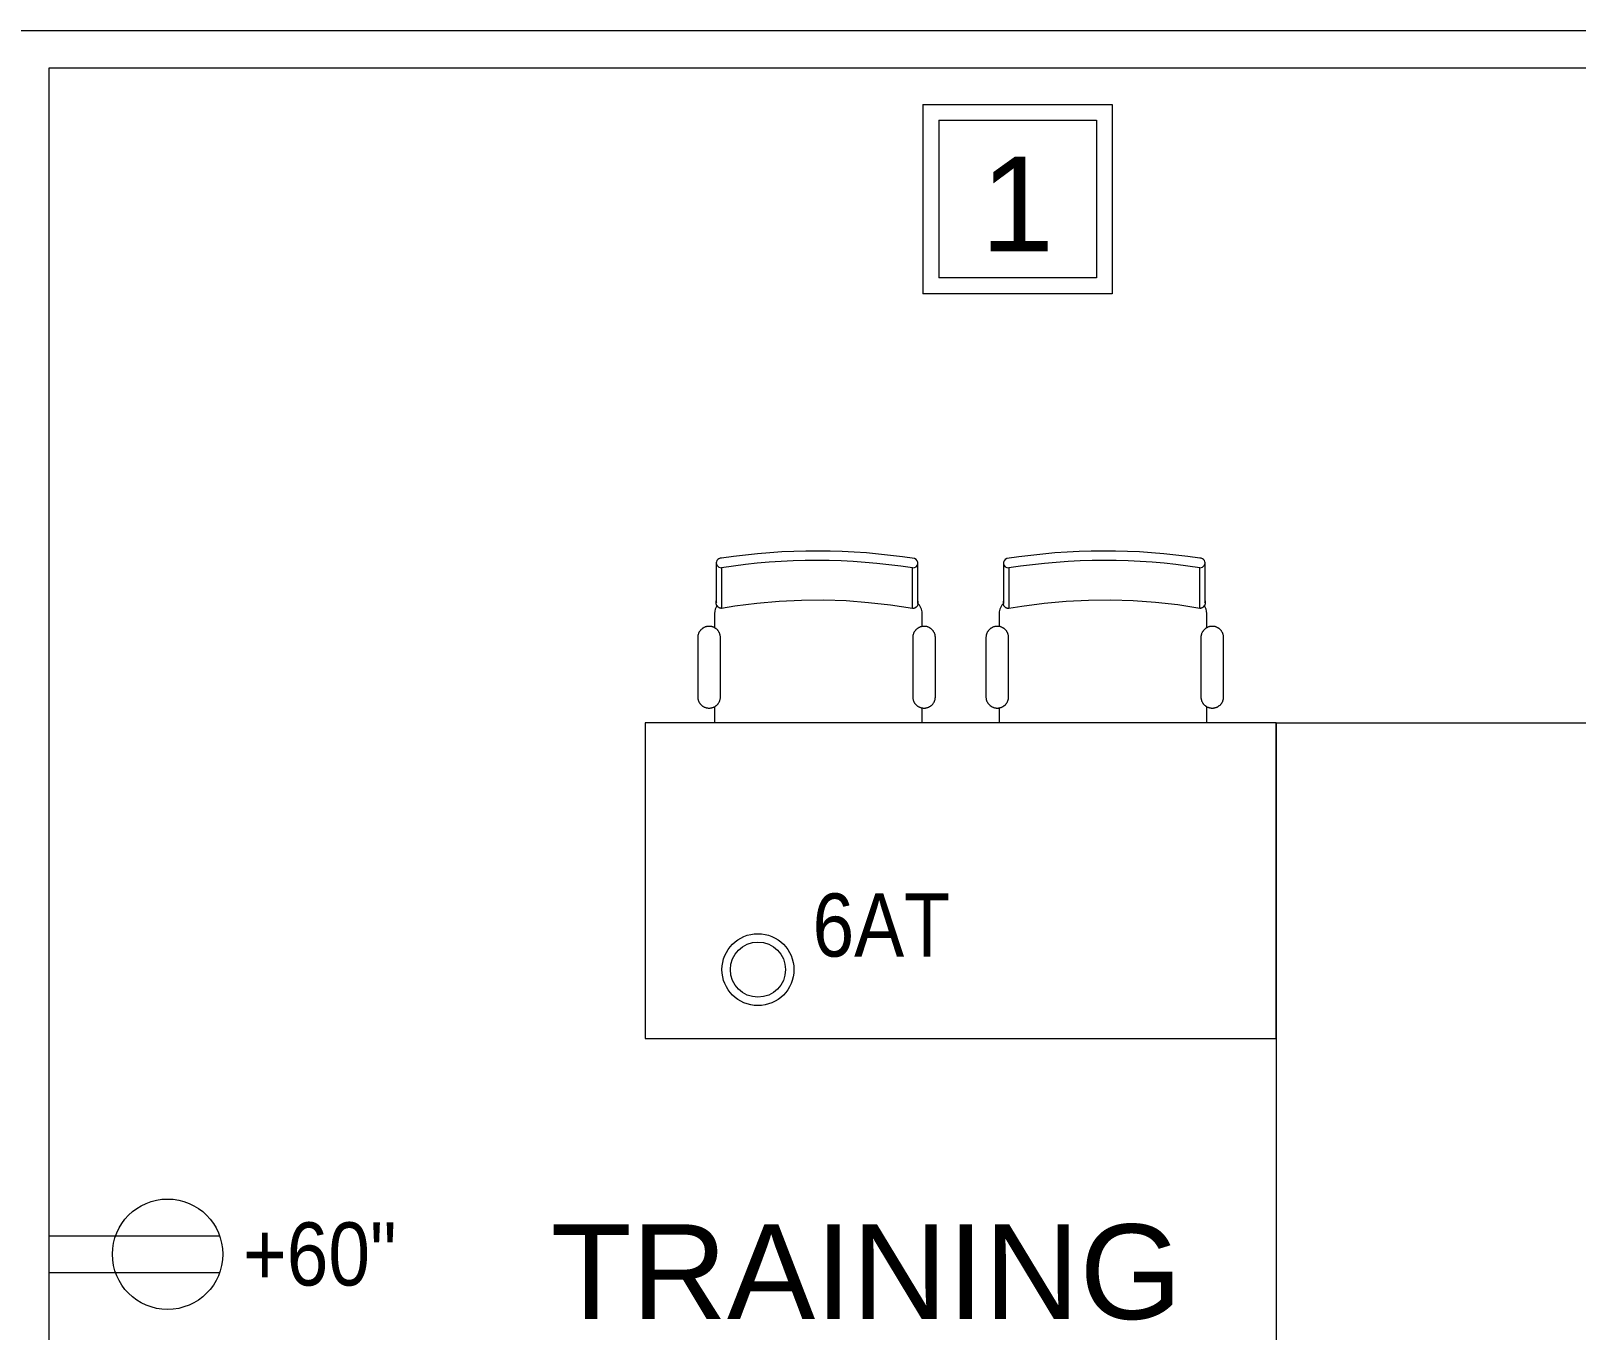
# Model space of a CAD drawing. Header units: inches. Extents: x 1 to 4637, y -664 to 702.
# Drawn here: x 1381.2 to 1528.1, y 342.5 to 466 of the extents above; entities that cross this region are included whole.
import ezdxf

# ---------------------------------------------------------------- set-up
doc = ezdxf.new("R2010")
doc.units = ezdxf.units.IN
doc.header["$MEASUREMENT"] = 0
for name, color, linetype, lineweight in [('A-ANNO-NOTE', 131, 'Continuous', 20), ('A-AREA-IDEN', 2, 'Continuous', 20), ('E-ELEC-FIXT-IDEN', 2, 'Continuous', 9), ('I-FURN', 30, 'Continuous', 9), ('I-WALL', 2, 'Continuous', 9)]:
    doc.layers.add(name, color=color, linetype=linetype, lineweight=lineweight)
doc.styles.add('Arial', font='arial.ttf', dxfattribs={"height": 9})
doc.styles.add('Arial_2', font='arial.ttf', dxfattribs={"width": 0.85, "height": 6})

# ---------------------------------------------------------------- blocks, each defined once
blk = doc.blocks.new('Combo - Training Table Chairs - 60x30 - Combo - Training Table Chairs - 60x30-2409153-New Construction - Tel_Data_Elec Plan')
at = {"layer": 'I-FURN'}
for p, q in [((-22.74, 29.75), (-22.74, 25.89)), ((-4.57, 25.87), (-4.57, 29.74)), ((4.57, 29.74), (4.57, 25.87)), ((22.74, 25.89), (22.74, 29.75)), ((-23.41, 25.41), (-23.41, 24.04)), ((-3.67, 24.16), (-3.67, 25.41)), ((3.67, 25.41), (3.67, 24.16)), ((23.41, 24.04), (23.41, 25.41)), ((-25.01, 23.1), (-25.01, 17.49)), ((-22.84, 17.49), (-22.84, 23.1)), ((-4.56, 23.1), (-4.56, 17.49)), ((-2.4, 17.49), (-2.4, 23.1)), ((2.4, 23.1), (2.4, 17.49)), ((4.56, 17.49), (4.56, 23.1)), ((22.84, 23.1), (22.84, 17.49)), ((25.01, 17.49), (25.01, 23.1)), ((-23.41, 16.54), (-23.41, 15)), ((-3.67, 15), (-3.67, 16.43)), ((3.67, 16.43), (3.67, 15)), ((23.41, 15), (23.41, 16.54)), ((30, 15), (-30, 15)), ((-30, 15), (-30, -15)), ((30, -15), (30, 15)), ((-30, -15), (30, -15))]:
    blk.add_line(p, q, dxfattribs=at)
at = {"layer": 'I-FURN', "flags": 128}
for points in [[(-23.25, 30.21), (-23.25, 29.57), (-23.25, 28.99), (-23.25, 28.47), (-23.25, 28), (-23.25, 27.6), (-23.25, 27.25), (-23.25, 26.96), (-23.25, 26.73), (-23.25, 26.56), (-23.25, 26.45), (-23.25, 26.4), (-23.25, 26.4)], [(-4.06, 26.38), (-4.06, 26.41), (-4.06, 26.5), (-4.06, 26.65), (-4.06, 26.86), (-4.06, 27.13), (-4.06, 27.47), (-4.06, 27.86), (-4.06, 28.3), (-4.06, 28.81), (-4.06, 29.37), (-4.06, 29.99), (-4.06, 30.19)], [(4.06, 30.19), (4.06, 29.56), (4.06, 28.98), (4.06, 28.45), (4.06, 27.99), (4.06, 27.58), (4.06, 27.23), (4.06, 26.94), (4.06, 26.71), (4.06, 26.54), (4.06, 26.43), (4.06, 26.38), (4.06, 26.38)], [(23.25, 26.4), (23.25, 26.43), (23.25, 26.52), (23.25, 26.67), (23.25, 26.88), (23.25, 27.15), (23.25, 27.48), (23.25, 27.87), (23.25, 28.32), (23.25, 28.83), (23.25, 29.39), (23.25, 30.01), (23.25, 30.21)], [(-23.25, 26.4), (-23.25, 26.43), (-23.25, 26.52), (-23.25, 26.6)], [(-4.57, 25.87), (-6.67, 26.19), (-8.78, 26.43), (-10.9, 26.59), (-13.02, 26.66), (-15.14, 26.64), (-17.26, 26.54), (-19.38, 26.36), (-21.49, 26.09), (-22.74, 25.89)], [(-4.06, 26.58), (-4.06, 26.45), (-4.06, 26.39), (-4.06, 26.38)], [(4.06, 26.38), (4.06, 26.41), (4.06, 26.5), (4.06, 26.58)], [(22.74, 25.89), (20.64, 26.21), (18.53, 26.44), (16.41, 26.59), (14.29, 26.66), (12.17, 26.64), (10.05, 26.54), (7.93, 26.35), (5.82, 26.08), (4.57, 25.87)], [(23.25, 26.6), (23.25, 26.47), (23.25, 26.41), (23.25, 26.4)], [(-22.74, 25.89), (-22.76, 25.89), (-22.78, 25.89), (-22.8, 25.89), (-22.82, 25.9), (-22.84, 25.9), (-22.86, 25.9), (-22.88, 25.91), (-22.9, 25.91), (-22.92, 25.92), (-22.94, 25.93), (-22.96, 25.94), (-22.97, 25.95), (-22.99, 25.96), (-23.01, 25.97), (-23.03, 25.98), (-23.04, 25.99), (-23.06, 26), (-23.07, 26.01), (-23.09, 26.03), (-23.1, 26.04), (-23.12, 26.06), (-23.13, 26.07), (-23.14, 26.09), (-23.16, 26.1), (-23.17, 26.12), (-23.18, 26.14), (-23.19, 26.16), (-23.2, 26.17), (-23.21, 26.19), (-23.21, 26.21), (-23.22, 26.23), (-23.23, 26.25), (-23.23, 26.27), (-23.24, 26.29), (-23.24, 26.31), (-23.24, 26.33), (-23.25, 26.35), (-23.25, 26.37), (-23.25, 26.39), (-23.25, 26.4)], [(-4.06, 26.38), (-4.06, 26.36), (-4.06, 26.34), (-4.07, 26.32), (-4.07, 26.3), (-4.07, 26.28), (-4.08, 26.26), (-4.08, 26.24), (-4.09, 26.22), (-4.1, 26.2), (-4.1, 26.18), (-4.11, 26.16), (-4.12, 26.14), (-4.13, 26.13), (-4.14, 26.11), (-4.15, 26.09), (-4.16, 26.08), (-4.18, 26.06), (-4.19, 26.04), (-4.2, 26.03), (-4.22, 26.01), (-4.23, 26), (-4.25, 25.99), (-4.26, 25.98), (-4.28, 25.96), (-4.3, 25.95), (-4.31, 25.94), (-4.33, 25.93), (-4.35, 25.92), (-4.37, 25.91), (-4.39, 25.91), (-4.41, 25.9), (-4.42, 25.89), (-4.44, 25.89), (-4.46, 25.88), (-4.48, 25.88), (-4.5, 25.88), (-4.52, 25.87), (-4.54, 25.87), (-4.56, 25.87), (-4.57, 25.87)], [(4.57, 25.87), (4.55, 25.87), (4.53, 25.87), (4.51, 25.88), (4.49, 25.88), (4.47, 25.88), (4.45, 25.89), (4.43, 25.89), (4.41, 25.9), (4.39, 25.9), (4.37, 25.91), (4.35, 25.92), (4.34, 25.93), (4.32, 25.94), (4.3, 25.95), (4.28, 25.96), (4.27, 25.97), (4.25, 25.98), (4.24, 26), (4.22, 26.01), (4.21, 26.03), (4.19, 26.04), (4.18, 26.06), (4.17, 26.07), (4.15, 26.09), (4.14, 26.1), (4.13, 26.12), (4.12, 26.14), (4.11, 26.16), (4.1, 26.18), (4.1, 26.19), (4.09, 26.21), (4.08, 26.23), (4.08, 26.25), (4.07, 26.27), (4.07, 26.29), (4.07, 26.31), (4.06, 26.33), (4.06, 26.35), (4.06, 26.37), (4.06, 26.38)], [(23.25, 26.4), (23.25, 26.38), (23.25, 26.36), (23.24, 26.34), (23.24, 26.32), (23.24, 26.3), (23.23, 26.28), (23.23, 26.26), (23.22, 26.24), (23.22, 26.22), (23.21, 26.2), (23.2, 26.18), (23.19, 26.16), (23.18, 26.14), (23.17, 26.13), (23.16, 26.11), (23.15, 26.09), (23.13, 26.08), (23.12, 26.06), (23.11, 26.05), (23.09, 26.03), (23.08, 26.02), (23.06, 26), (23.05, 25.99), (23.03, 25.98), (23.01, 25.97), (23, 25.96), (22.98, 25.95), (22.96, 25.94), (22.94, 25.93), (22.92, 25.92), (22.91, 25.92), (22.89, 25.91), (22.87, 25.9), (22.85, 25.9), (22.83, 25.9), (22.81, 25.89), (22.79, 25.89), (22.77, 25.89), (22.75, 25.89), (22.74, 25.89)], [(-22.84, 23.1), (-22.84, 23.14), (-22.85, 23.19), (-22.85, 23.23), (-22.86, 23.27), (-22.87, 23.31), (-22.87, 23.36), (-22.89, 23.4), (-22.9, 23.44), (-22.91, 23.48), (-22.93, 23.52), (-22.95, 23.56), (-22.97, 23.6), (-22.99, 23.64), (-23.01, 23.67), (-23.03, 23.71), (-23.06, 23.75), (-23.08, 23.78), (-23.11, 23.81), (-23.14, 23.85), (-23.17, 23.88), (-23.2, 23.91), (-23.24, 23.93), (-23.27, 23.96), (-23.31, 23.99), (-23.34, 24.01), (-23.38, 24.03), (-23.42, 24.05), (-23.46, 24.07), (-23.49, 24.09), (-23.53, 24.11), (-23.58, 24.12), (-23.62, 24.14), (-23.66, 24.15), (-23.7, 24.16), (-23.74, 24.17), (-23.79, 24.17), (-23.83, 24.18), (-23.87, 24.18), (-23.92, 24.18), (-23.96, 24.18), (-24, 24.18), (-24.05, 24.18), (-24.09, 24.17), (-24.13, 24.16), (-24.17, 24.15), (-24.22, 24.14), (-24.26, 24.13), (-24.3, 24.12), (-24.34, 24.1), (-24.38, 24.08), (-24.42, 24.07), (-24.46, 24.04), (-24.49, 24.02), (-24.53, 24), (-24.57, 23.97), (-24.6, 23.95), (-24.63, 23.92), (-24.67, 23.89), (-24.7, 23.86), (-24.73, 23.83), (-24.76, 23.8), (-24.78, 23.76), (-24.81, 23.73), (-24.83, 23.69), (-24.86, 23.66), (-24.88, 23.62), (-24.9, 23.58), (-24.92, 23.54), (-24.93, 23.5), (-24.95, 23.46), (-24.96, 23.42), (-24.97, 23.38), (-24.99, 23.34), (-24.99, 23.29), (-25, 23.25), (-25.01, 23.21), (-25.01, 23.17), (-25.01, 23.12), (-25.01, 23.1)], [(-2.4, 23.1), (-2.4, 23.14), (-2.4, 23.18), (-2.41, 23.23), (-2.41, 23.27), (-2.42, 23.31), (-2.43, 23.36), (-2.44, 23.4), (-2.45, 23.44), (-2.47, 23.48), (-2.49, 23.52), (-2.5, 23.56), (-2.52, 23.6), (-2.54, 23.64), (-2.57, 23.67), (-2.59, 23.71), (-2.61, 23.74), (-2.64, 23.78), (-2.67, 23.81), (-2.7, 23.84), (-2.73, 23.87), (-2.76, 23.9), (-2.79, 23.93), (-2.83, 23.96), (-2.86, 23.98), (-2.9, 24.01), (-2.93, 24.03), (-2.97, 24.05), (-3.01, 24.07), (-3.05, 24.09), (-3.09, 24.11), (-3.13, 24.12), (-3.17, 24.14), (-3.21, 24.15), (-3.26, 24.16), (-3.3, 24.16), (-3.34, 24.17), (-3.38, 24.18), (-3.43, 24.18), (-3.47, 24.18), (-3.51, 24.18), (-3.56, 24.18), (-3.6, 24.17), (-3.64, 24.17), (-3.69, 24.16), (-3.73, 24.15), (-3.77, 24.14), (-3.81, 24.13), (-3.85, 24.12), (-3.89, 24.1), (-3.93, 24.08), (-3.97, 24.06), (-4.01, 24.04), (-4.05, 24.02), (-4.08, 24), (-4.12, 23.97), (-4.15, 23.95), (-4.19, 23.92), (-4.22, 23.89), (-4.25, 23.86), (-4.28, 23.83), (-4.31, 23.8), (-4.34, 23.76), (-4.36, 23.73), (-4.39, 23.69), (-4.41, 23.66), (-4.43, 23.62), (-4.45, 23.58), (-4.47, 23.54), (-4.49, 23.5), (-4.5, 23.46), (-4.52, 23.42), (-4.53, 23.38), (-4.54, 23.34), (-4.55, 23.29), (-4.55, 23.25), (-4.56, 23.21), (-4.56, 23.16), (-4.56, 23.12), (-4.56, 23.1)], [(4.56, 23.1), (4.56, 23.14), (4.56, 23.18), (4.56, 23.23), (4.55, 23.27), (4.54, 23.31), (4.53, 23.36), (4.52, 23.4), (4.51, 23.44), (4.49, 23.48), (4.48, 23.52), (4.46, 23.56), (4.44, 23.6), (4.42, 23.64), (4.4, 23.67), (4.38, 23.71), (4.35, 23.74), (4.32, 23.78), (4.3, 23.81), (4.27, 23.84), (4.24, 23.87), (4.2, 23.9), (4.17, 23.93), (4.14, 23.96), (4.1, 23.98), (4.07, 24.01), (4.03, 24.03), (3.99, 24.05), (3.95, 24.07), (3.91, 24.09), (3.87, 24.11), (3.83, 24.12), (3.79, 24.14), (3.75, 24.15), (3.71, 24.16), (3.67, 24.16), (3.62, 24.17), (3.58, 24.18), (3.54, 24.18), (3.49, 24.18), (3.45, 24.18), (3.41, 24.18), (3.36, 24.17), (3.32, 24.17), (3.28, 24.16), (3.24, 24.15), (3.19, 24.14), (3.15, 24.13), (3.11, 24.12), (3.07, 24.1), (3.03, 24.08), (2.99, 24.06), (2.95, 24.04), (2.92, 24.02), (2.88, 24), (2.85, 23.97), (2.81, 23.95), (2.78, 23.92), (2.75, 23.89), (2.71, 23.86), (2.68, 23.83), (2.66, 23.8), (2.63, 23.76), (2.6, 23.73), (2.58, 23.69), (2.55, 23.66), (2.53, 23.62), (2.51, 23.58), (2.49, 23.54), (2.48, 23.5), (2.46, 23.46), (2.45, 23.42), (2.44, 23.38), (2.43, 23.34), (2.42, 23.29), (2.41, 23.25), (2.41, 23.21), (2.4, 23.16), (2.4, 23.12), (2.4, 23.1)], [(25.01, 23.1), (25.01, 23.14), (25.01, 23.19), (25, 23.23), (25, 23.27), (24.99, 23.31), (24.98, 23.36), (24.97, 23.4), (24.96, 23.44), (24.94, 23.48), (24.93, 23.52), (24.91, 23.56), (24.89, 23.6), (24.87, 23.64), (24.85, 23.67), (24.82, 23.71), (24.8, 23.75), (24.77, 23.78), (24.74, 23.81), (24.71, 23.85), (24.68, 23.88), (24.65, 23.91), (24.62, 23.93), (24.58, 23.96), (24.55, 23.99), (24.51, 24.01), (24.48, 24.03), (24.44, 24.05), (24.4, 24.07), (24.36, 24.09), (24.32, 24.11), (24.28, 24.12), (24.24, 24.14), (24.2, 24.15), (24.15, 24.16), (24.11, 24.17), (24.07, 24.17), (24.03, 24.18), (23.98, 24.18), (23.94, 24.18), (23.9, 24.18), (23.85, 24.18), (23.81, 24.18), (23.77, 24.17), (23.72, 24.16), (23.68, 24.15), (23.64, 24.14), (23.6, 24.13), (23.56, 24.12), (23.52, 24.1), (23.48, 24.08), (23.44, 24.07), (23.4, 24.04), (23.36, 24.02), (23.33, 24), (23.29, 23.97), (23.26, 23.95), (23.22, 23.92), (23.19, 23.89), (23.16, 23.86), (23.13, 23.83), (23.1, 23.8), (23.07, 23.76), (23.05, 23.73), (23.02, 23.69), (23, 23.66), (22.98, 23.62), (22.96, 23.58), (22.94, 23.54), (22.92, 23.5), (22.91, 23.46), (22.89, 23.42), (22.88, 23.38), (22.87, 23.34), (22.86, 23.29), (22.85, 23.25), (22.85, 23.21), (22.85, 23.17), (22.84, 23.12), (22.84, 23.1)], [(-25.01, 17.49), (-25.01, 17.45), (-25.01, 17.4), (-25, 17.36), (-25, 17.32), (-24.99, 17.27), (-24.98, 17.23), (-24.97, 17.19), (-24.96, 17.15), (-24.94, 17.11), (-24.93, 17.07), (-24.91, 17.03), (-24.89, 16.99), (-24.87, 16.95), (-24.85, 16.91), (-24.82, 16.88), (-24.8, 16.84), (-24.77, 16.81), (-24.74, 16.78), (-24.71, 16.74), (-24.68, 16.71), (-24.65, 16.68), (-24.62, 16.65), (-24.58, 16.63), (-24.55, 16.6), (-24.51, 16.58), (-24.48, 16.56), (-24.44, 16.53), (-24.4, 16.51), (-24.36, 16.5), (-24.32, 16.48), (-24.28, 16.46), (-24.24, 16.45), (-24.2, 16.44), (-24.15, 16.43), (-24.11, 16.42), (-24.07, 16.42), (-24.03, 16.41), (-23.98, 16.41), (-23.94, 16.41), (-23.9, 16.41), (-23.85, 16.41), (-23.81, 16.41), (-23.77, 16.42), (-23.72, 16.43), (-23.68, 16.43), (-23.64, 16.45), (-23.6, 16.46), (-23.56, 16.47), (-23.52, 16.49), (-23.48, 16.5), (-23.44, 16.52), (-23.4, 16.54), (-23.36, 16.57), (-23.33, 16.59), (-23.29, 16.61), (-23.26, 16.64), (-23.22, 16.67), (-23.19, 16.7), (-23.16, 16.73), (-23.13, 16.76), (-23.1, 16.79), (-23.07, 16.82), (-23.05, 16.86), (-23.02, 16.89), (-23, 16.93), (-22.98, 16.97), (-22.96, 17.01), (-22.94, 17.05), (-22.92, 17.09), (-22.91, 17.13), (-22.89, 17.17), (-22.88, 17.21), (-22.87, 17.25), (-22.86, 17.29), (-22.85, 17.34), (-22.85, 17.38), (-22.85, 17.42), (-22.84, 17.47), (-22.84, 17.49)], [(-4.56, 17.49), (-4.56, 17.45), (-4.56, 17.4), (-4.56, 17.36), (-4.55, 17.32), (-4.54, 17.28), (-4.53, 17.23), (-4.52, 17.19), (-4.51, 17.15), (-4.49, 17.11), (-4.48, 17.07), (-4.46, 17.03), (-4.44, 16.99), (-4.42, 16.95), (-4.4, 16.92), (-4.38, 16.88), (-4.35, 16.84), (-4.32, 16.81), (-4.3, 16.78), (-4.27, 16.74), (-4.24, 16.71), (-4.2, 16.68), (-4.17, 16.66), (-4.14, 16.63), (-4.1, 16.6), (-4.07, 16.58), (-4.03, 16.56), (-3.99, 16.54), (-3.95, 16.52), (-3.91, 16.5), (-3.87, 16.48), (-3.83, 16.47), (-3.79, 16.45), (-3.75, 16.44), (-3.71, 16.43), (-3.67, 16.42), (-3.62, 16.42), (-3.58, 16.41), (-3.54, 16.41), (-3.49, 16.41), (-3.45, 16.41), (-3.41, 16.41), (-3.36, 16.41), (-3.32, 16.42), (-3.28, 16.43), (-3.24, 16.44), (-3.19, 16.45), (-3.15, 16.46), (-3.11, 16.47), (-3.07, 16.49), (-3.03, 16.51), (-2.99, 16.52), (-2.95, 16.55), (-2.92, 16.57), (-2.88, 16.59), (-2.85, 16.62), (-2.81, 16.64), (-2.78, 16.67), (-2.75, 16.7), (-2.71, 16.73), (-2.68, 16.76), (-2.66, 16.79), (-2.63, 16.83), (-2.6, 16.86), (-2.58, 16.9), (-2.55, 16.93), (-2.53, 16.97), (-2.51, 17.01), (-2.49, 17.05), (-2.48, 17.09), (-2.46, 17.13), (-2.45, 17.17), (-2.44, 17.21), (-2.43, 17.25), (-2.42, 17.29), (-2.41, 17.34), (-2.41, 17.38), (-2.4, 17.42), (-2.4, 17.47), (-2.4, 17.49)], [(2.4, 17.49), (2.4, 17.45), (2.4, 17.4), (2.41, 17.36), (2.41, 17.32), (2.42, 17.28), (2.43, 17.23), (2.44, 17.19), (2.45, 17.15), (2.47, 17.11), (2.49, 17.07), (2.5, 17.03), (2.52, 16.99), (2.54, 16.95), (2.57, 16.92), (2.59, 16.88), (2.61, 16.84), (2.64, 16.81), (2.67, 16.78), (2.7, 16.74), (2.73, 16.71), (2.76, 16.68), (2.79, 16.66), (2.83, 16.63), (2.86, 16.6), (2.9, 16.58), (2.93, 16.56), (2.97, 16.54), (3.01, 16.52), (3.05, 16.5), (3.09, 16.48), (3.13, 16.47), (3.17, 16.45), (3.21, 16.44), (3.26, 16.43), (3.3, 16.42), (3.34, 16.42), (3.38, 16.41), (3.43, 16.41), (3.47, 16.41), (3.51, 16.41), (3.56, 16.41), (3.6, 16.41), (3.64, 16.42), (3.69, 16.43), (3.73, 16.44), (3.77, 16.45), (3.81, 16.46), (3.85, 16.47), (3.89, 16.49), (3.93, 16.51), (3.97, 16.52), (4.01, 16.55), (4.05, 16.57), (4.08, 16.59), (4.12, 16.62), (4.15, 16.64), (4.19, 16.67), (4.22, 16.7), (4.25, 16.73), (4.28, 16.76), (4.31, 16.79), (4.34, 16.83), (4.36, 16.86), (4.39, 16.9), (4.41, 16.93), (4.43, 16.97), (4.45, 17.01), (4.47, 17.05), (4.49, 17.09), (4.5, 17.13), (4.52, 17.17), (4.53, 17.21), (4.54, 17.25), (4.55, 17.29), (4.55, 17.34), (4.56, 17.38), (4.56, 17.42), (4.56, 17.47), (4.56, 17.49)], [(22.84, 17.49), (22.84, 17.45), (22.85, 17.4), (22.85, 17.36), (22.86, 17.32), (22.87, 17.27), (22.87, 17.23), (22.89, 17.19), (22.9, 17.15), (22.91, 17.11), (22.93, 17.07), (22.95, 17.03), (22.97, 16.99), (22.99, 16.95), (23.01, 16.91), (23.03, 16.88), (23.06, 16.84), (23.08, 16.81), (23.11, 16.78), (23.14, 16.74), (23.17, 16.71), (23.2, 16.68), (23.24, 16.65), (23.27, 16.63), (23.31, 16.6), (23.34, 16.58), (23.38, 16.56), (23.42, 16.53), (23.46, 16.51), (23.49, 16.5), (23.53, 16.48), (23.58, 16.46), (23.62, 16.45), (23.66, 16.44), (23.7, 16.43), (23.74, 16.42), (23.79, 16.42), (23.83, 16.41), (23.87, 16.41), (23.92, 16.41), (23.96, 16.41), (24, 16.41), (24.05, 16.41), (24.09, 16.42), (24.13, 16.43), (24.17, 16.43), (24.22, 16.45), (24.26, 16.46), (24.3, 16.47), (24.34, 16.49), (24.38, 16.5), (24.42, 16.52), (24.46, 16.54), (24.49, 16.57), (24.53, 16.59), (24.57, 16.61), (24.6, 16.64), (24.63, 16.67), (24.67, 16.7), (24.7, 16.73), (24.73, 16.76), (24.76, 16.79), (24.78, 16.82), (24.81, 16.86), (24.83, 16.89), (24.86, 16.93), (24.88, 16.97), (24.9, 17.01), (24.92, 17.05), (24.93, 17.09), (24.95, 17.13), (24.96, 17.17), (24.97, 17.21), (24.99, 17.25), (24.99, 17.29), (25, 17.34), (25.01, 17.38), (25.01, 17.42), (25.01, 17.47), (25.01, 17.49)]]:
    blk.add_lwpolyline(points, dxfattribs=at)
at = {"layer": 'I-FURN'}
for centre, start, end in [((-22.09, 25.41), 144.2773, 180), ((-4.99, 25.41), 0, 47.8127), ((4.99, 25.41), 132.1873, 180), ((22.09, 25.41), 360, 35.7227)]:
    blk.add_arc(centre, 1.32, start, end, dxfattribs=at)
for centre, major_axis, ratio, start_param, end_param in [((-13.7, -17.31), (54.09, 0), 0.899459, 1.397913, 1.738627), ((13.7, -17.31), (54.09, 0), 0.899459, 1.402966, 1.74368), ((-22.74, 30.21), (0.507, 0), 0.899459, 1.570796, 4.712389), ((-13.7, -17.31), (53.09, 0), 0.899459, 1.397883, 1.741819), ((-4.57, 30.19), (0.507, 0), 0.899459, 4.712389, 7.511412), ((4.57, 30.19), (0.507, 0), 0.899459, 1.913366, 4.712389), ((13.7, -17.31), (53.09, 0), 0.899459, 1.399774, 1.74371), ((22.74, 30.21), (-0.507, 0), 0.899459, 1.570796, 4.712389), ((-22.74, 26.6), (0.507, 0), 0.99468, 3.141593, 3.403392), ((-4.57, 26.58), (0.507, 0), 0.99468, 6.239129, 6.428751), ((4.57, 26.58), (0.507, 0), 0.99468, 2.996027, 3.185649), ((22.74, 26.6), (0.507, 0), 0.99468, 6.021386, 6.283185)]:
    blk.add_ellipse(centre, major_axis=major_axis, ratio=ratio, start_param=start_param, end_param=end_param, dxfattribs=at)
blk = doc.blocks.new('Combo - Training Table Chairs - 60x30 - Combo - Training Table Chairs - 60x30-V23-New Construction - Tel_Data_Elec Plan')
at = {"layer": 'I-FURN'}
for p, q in [((-22.74, 29.75), (-22.74, 25.89)), ((-4.57, 25.87), (-4.57, 29.74)), ((4.57, 29.74), (4.57, 26.9)), ((22.74, 25.89), (22.74, 29.75)), ((4.57, 26.88), (4.57, 25.87)), ((-23.41, 25.41), (-23.41, 24.04)), ((-3.67, 24.16), (-3.67, 25.41)), ((3.67, 25.41), (3.67, 24.16)), ((23.41, 24.04), (23.41, 25.41)), ((-25.01, 23.1), (-25.01, 17.49)), ((-22.84, 17.49), (-22.84, 23.1)), ((-4.56, 23.1), (-4.56, 17.49)), ((-2.4, 17.49), (-2.4, 23.1)), ((2.4, 23.1), (2.4, 17.49)), ((4.56, 17.49), (4.56, 23.1)), ((22.84, 23.1), (22.84, 17.49)), ((25.01, 17.49), (25.01, 23.1)), ((-23.41, 16.54), (-23.41, 15)), ((-3.67, 15), (-3.67, 16.43)), ((3.67, 16.43), (3.67, 15)), ((23.41, 15), (23.41, 16.54)), ((30, 15), (-30, 15)), ((-30, 15), (-30, -15)), ((30, -15), (30, 15)), ((-30, -15), (30, -15))]:
    blk.add_line(p, q, dxfattribs=at)
at = {"layer": 'I-FURN', "flags": 128}
for points in [[(-23.25, 30.21), (-23.25, 29.57), (-23.25, 28.99), (-23.25, 28.47), (-23.25, 28), (-23.25, 27.6), (-23.25, 27.25), (-23.25, 26.96), (-23.25, 26.73), (-23.25, 26.56), (-23.25, 26.45), (-23.25, 26.4), (-23.25, 26.4)], [(-4.06, 26.38), (-4.06, 26.41), (-4.06, 26.5), (-4.06, 26.65), (-4.06, 26.86), (-4.06, 27.13), (-4.06, 27.47), (-4.06, 27.86), (-4.06, 28.3), (-4.06, 28.81), (-4.06, 29.37), (-4.06, 29.99), (-4.06, 30.19)], [(4.06, 30.19), (4.06, 29.56), (4.06, 28.98), (4.06, 28.45), (4.06, 27.99), (4.06, 27.58), (4.06, 27.23), (4.06, 26.94), (4.06, 26.71), (4.06, 26.54), (4.06, 26.43), (4.06, 26.38), (4.06, 26.38)], [(23.25, 26.4), (23.25, 26.43), (23.25, 26.52), (23.25, 26.67), (23.25, 26.88), (23.25, 27.15), (23.25, 27.48), (23.25, 27.87), (23.25, 28.32), (23.25, 28.83), (23.25, 29.39), (23.25, 30.01), (23.25, 30.21)], [(-23.25, 26.4), (-23.25, 26.43), (-23.25, 26.52), (-23.25, 26.6)], [(-4.57, 25.87), (-6.67, 26.19), (-8.78, 26.43), (-10.9, 26.59), (-13.02, 26.66), (-15.14, 26.64), (-17.26, 26.54), (-19.38, 26.36), (-21.49, 26.09), (-22.74, 25.89)], [(-4.06, 26.58), (-4.06, 26.45), (-4.06, 26.39), (-4.06, 26.38)], [(4.06, 26.38), (4.06, 26.41), (4.06, 26.5), (4.06, 26.58)], [(22.74, 25.89), (20.64, 26.21), (18.53, 26.44), (16.41, 26.59), (14.29, 26.66), (12.17, 26.64), (10.05, 26.54), (7.93, 26.35), (5.82, 26.08), (4.57, 25.87)], [(23.25, 26.6), (23.25, 26.47), (23.25, 26.41), (23.25, 26.4)], [(-22.74, 25.89), (-22.76, 25.89), (-22.78, 25.89), (-22.8, 25.89), (-22.82, 25.9), (-22.84, 25.9), (-22.86, 25.9), (-22.88, 25.91), (-22.9, 25.91), (-22.92, 25.92), (-22.94, 25.93), (-22.96, 25.94), (-22.97, 25.95), (-22.99, 25.96), (-23.01, 25.97), (-23.03, 25.98), (-23.04, 25.99), (-23.06, 26), (-23.07, 26.01), (-23.09, 26.03), (-23.1, 26.04), (-23.12, 26.06), (-23.13, 26.07), (-23.14, 26.09), (-23.16, 26.1), (-23.17, 26.12), (-23.18, 26.14), (-23.19, 26.16), (-23.2, 26.17), (-23.21, 26.19), (-23.21, 26.21), (-23.22, 26.23), (-23.23, 26.25), (-23.23, 26.27), (-23.24, 26.29), (-23.24, 26.31), (-23.24, 26.33), (-23.25, 26.35), (-23.25, 26.37), (-23.25, 26.39), (-23.25, 26.4)], [(-4.06, 26.38), (-4.06, 26.36), (-4.06, 26.34), (-4.07, 26.32), (-4.07, 26.3), (-4.07, 26.28), (-4.08, 26.26), (-4.08, 26.24), (-4.09, 26.22), (-4.1, 26.2), (-4.1, 26.18), (-4.11, 26.16), (-4.12, 26.14), (-4.13, 26.13), (-4.14, 26.11), (-4.15, 26.09), (-4.16, 26.08), (-4.18, 26.06), (-4.19, 26.04), (-4.2, 26.03), (-4.22, 26.01), (-4.23, 26), (-4.25, 25.99), (-4.26, 25.98), (-4.28, 25.96), (-4.3, 25.95), (-4.31, 25.94), (-4.33, 25.93), (-4.35, 25.92), (-4.37, 25.91), (-4.39, 25.91), (-4.41, 25.9), (-4.42, 25.89), (-4.44, 25.89), (-4.46, 25.88), (-4.48, 25.88), (-4.5, 25.88), (-4.52, 25.87), (-4.54, 25.87), (-4.56, 25.87), (-4.57, 25.87)], [(4.57, 25.87), (4.55, 25.87), (4.53, 25.87), (4.51, 25.88), (4.49, 25.88), (4.47, 25.88), (4.45, 25.89), (4.43, 25.89), (4.41, 25.9), (4.39, 25.9), (4.37, 25.91), (4.35, 25.92), (4.34, 25.93), (4.32, 25.94), (4.3, 25.95), (4.28, 25.96), (4.27, 25.97), (4.25, 25.98), (4.24, 26), (4.22, 26.01), (4.21, 26.03), (4.19, 26.04), (4.18, 26.06), (4.17, 26.07), (4.15, 26.09), (4.14, 26.1), (4.13, 26.12), (4.12, 26.14), (4.11, 26.16), (4.1, 26.18), (4.1, 26.19), (4.09, 26.21), (4.08, 26.23), (4.08, 26.25), (4.07, 26.27), (4.07, 26.29), (4.07, 26.31), (4.06, 26.33), (4.06, 26.35), (4.06, 26.37), (4.06, 26.38)], [(23.25, 26.4), (23.25, 26.38), (23.25, 26.36), (23.24, 26.34), (23.24, 26.32), (23.24, 26.3), (23.23, 26.28), (23.23, 26.26), (23.22, 26.24), (23.22, 26.22), (23.21, 26.2), (23.2, 26.18), (23.19, 26.16), (23.18, 26.14), (23.17, 26.13), (23.16, 26.11), (23.15, 26.09), (23.13, 26.08), (23.12, 26.06), (23.11, 26.05), (23.09, 26.03), (23.08, 26.02), (23.06, 26), (23.05, 25.99), (23.03, 25.98), (23.01, 25.97), (23, 25.96), (22.98, 25.95), (22.96, 25.94), (22.94, 25.93), (22.92, 25.92), (22.91, 25.92), (22.89, 25.91), (22.87, 25.9), (22.85, 25.9), (22.83, 25.9), (22.81, 25.89), (22.79, 25.89), (22.77, 25.89), (22.75, 25.89), (22.74, 25.89)], [(-22.84, 23.1), (-22.84, 23.14), (-22.85, 23.19), (-22.85, 23.23), (-22.86, 23.27), (-22.87, 23.31), (-22.87, 23.36), (-22.89, 23.4), (-22.9, 23.44), (-22.91, 23.48), (-22.93, 23.52), (-22.95, 23.56), (-22.97, 23.6), (-22.99, 23.64), (-23.01, 23.67), (-23.03, 23.71), (-23.06, 23.75), (-23.08, 23.78), (-23.11, 23.81), (-23.14, 23.85), (-23.17, 23.88), (-23.2, 23.91), (-23.24, 23.93), (-23.27, 23.96), (-23.31, 23.99), (-23.34, 24.01), (-23.38, 24.03), (-23.42, 24.05), (-23.46, 24.07), (-23.49, 24.09), (-23.53, 24.11), (-23.58, 24.12), (-23.62, 24.14), (-23.66, 24.15), (-23.7, 24.16), (-23.74, 24.17), (-23.79, 24.17), (-23.83, 24.18), (-23.87, 24.18), (-23.92, 24.18), (-23.96, 24.18), (-24, 24.18), (-24.05, 24.18), (-24.09, 24.17), (-24.13, 24.16), (-24.17, 24.15), (-24.22, 24.14), (-24.26, 24.13), (-24.3, 24.12), (-24.34, 24.1), (-24.38, 24.08), (-24.42, 24.07), (-24.46, 24.04), (-24.49, 24.02), (-24.53, 24), (-24.57, 23.97), (-24.6, 23.95), (-24.63, 23.92), (-24.67, 23.89), (-24.7, 23.86), (-24.73, 23.83), (-24.76, 23.8), (-24.78, 23.76), (-24.81, 23.73), (-24.83, 23.69), (-24.86, 23.66), (-24.88, 23.62), (-24.9, 23.58), (-24.92, 23.54), (-24.93, 23.5), (-24.95, 23.46), (-24.96, 23.42), (-24.97, 23.38), (-24.99, 23.34), (-24.99, 23.29), (-25, 23.25), (-25.01, 23.21), (-25.01, 23.17), (-25.01, 23.12), (-25.01, 23.1)], [(-2.4, 23.1), (-2.4, 23.14), (-2.4, 23.18), (-2.41, 23.23), (-2.41, 23.27), (-2.42, 23.31), (-2.43, 23.36), (-2.44, 23.4), (-2.45, 23.44), (-2.47, 23.48), (-2.49, 23.52), (-2.5, 23.56), (-2.52, 23.6), (-2.54, 23.64), (-2.57, 23.67), (-2.59, 23.71), (-2.61, 23.74), (-2.64, 23.78), (-2.67, 23.81), (-2.7, 23.84), (-2.73, 23.87), (-2.76, 23.9), (-2.79, 23.93), (-2.83, 23.96), (-2.86, 23.98), (-2.9, 24.01), (-2.93, 24.03), (-2.97, 24.05), (-3.01, 24.07), (-3.05, 24.09), (-3.09, 24.11), (-3.13, 24.12), (-3.17, 24.14), (-3.21, 24.15), (-3.26, 24.16), (-3.3, 24.16), (-3.34, 24.17), (-3.38, 24.18), (-3.43, 24.18), (-3.47, 24.18), (-3.51, 24.18), (-3.56, 24.18), (-3.6, 24.17), (-3.64, 24.17), (-3.69, 24.16), (-3.73, 24.15), (-3.77, 24.14), (-3.81, 24.13), (-3.85, 24.12), (-3.89, 24.1), (-3.93, 24.08), (-3.97, 24.06), (-4.01, 24.04), (-4.05, 24.02), (-4.08, 24), (-4.12, 23.97), (-4.15, 23.95), (-4.19, 23.92), (-4.22, 23.89), (-4.25, 23.86), (-4.28, 23.83), (-4.31, 23.8), (-4.34, 23.76), (-4.36, 23.73), (-4.39, 23.69), (-4.41, 23.66), (-4.43, 23.62), (-4.45, 23.58), (-4.47, 23.54), (-4.49, 23.5), (-4.5, 23.46), (-4.52, 23.42), (-4.53, 23.38), (-4.54, 23.34), (-4.55, 23.29), (-4.55, 23.25), (-4.56, 23.21), (-4.56, 23.16), (-4.56, 23.12), (-4.56, 23.1)], [(4.56, 23.1), (4.56, 23.14), (4.56, 23.18), (4.56, 23.23), (4.55, 23.27), (4.54, 23.31), (4.53, 23.36), (4.52, 23.4), (4.51, 23.44), (4.49, 23.48), (4.48, 23.52), (4.46, 23.56), (4.44, 23.6), (4.42, 23.64), (4.4, 23.67), (4.38, 23.71), (4.35, 23.74), (4.32, 23.78), (4.3, 23.81), (4.27, 23.84), (4.24, 23.87), (4.2, 23.9), (4.17, 23.93), (4.14, 23.96), (4.1, 23.98), (4.07, 24.01), (4.03, 24.03), (3.99, 24.05), (3.95, 24.07), (3.91, 24.09), (3.87, 24.11), (3.83, 24.12), (3.79, 24.14), (3.75, 24.15), (3.71, 24.16), (3.67, 24.16), (3.62, 24.17), (3.58, 24.18), (3.54, 24.18), (3.49, 24.18), (3.45, 24.18), (3.41, 24.18), (3.36, 24.17), (3.32, 24.17), (3.28, 24.16), (3.24, 24.15), (3.19, 24.14), (3.15, 24.13), (3.11, 24.12), (3.07, 24.1), (3.03, 24.08), (2.99, 24.06), (2.95, 24.04), (2.92, 24.02), (2.88, 24), (2.85, 23.97), (2.81, 23.95), (2.78, 23.92), (2.75, 23.89), (2.71, 23.86), (2.68, 23.83), (2.66, 23.8), (2.63, 23.76), (2.6, 23.73), (2.58, 23.69), (2.55, 23.66), (2.53, 23.62), (2.51, 23.58), (2.49, 23.54), (2.48, 23.5), (2.46, 23.46), (2.45, 23.42), (2.44, 23.38), (2.43, 23.34), (2.42, 23.29), (2.41, 23.25), (2.41, 23.21), (2.4, 23.16), (2.4, 23.12), (2.4, 23.1)], [(25.01, 23.1), (25.01, 23.14), (25.01, 23.19), (25, 23.23), (25, 23.27), (24.99, 23.31), (24.98, 23.36), (24.97, 23.4), (24.96, 23.44), (24.94, 23.48), (24.93, 23.52), (24.91, 23.56), (24.89, 23.6), (24.87, 23.64), (24.85, 23.67), (24.82, 23.71), (24.8, 23.75), (24.77, 23.78), (24.74, 23.81), (24.71, 23.85), (24.68, 23.88), (24.65, 23.91), (24.62, 23.93), (24.58, 23.96), (24.55, 23.99), (24.51, 24.01), (24.48, 24.03), (24.44, 24.05), (24.4, 24.07), (24.36, 24.09), (24.32, 24.11), (24.28, 24.12), (24.24, 24.14), (24.2, 24.15), (24.15, 24.16), (24.11, 24.17), (24.07, 24.17), (24.03, 24.18), (23.98, 24.18), (23.94, 24.18), (23.9, 24.18), (23.85, 24.18), (23.81, 24.18), (23.77, 24.17), (23.72, 24.16), (23.68, 24.15), (23.64, 24.14), (23.6, 24.13), (23.56, 24.12), (23.52, 24.1), (23.48, 24.08), (23.44, 24.07), (23.4, 24.04), (23.36, 24.02), (23.33, 24), (23.29, 23.97), (23.26, 23.95), (23.22, 23.92), (23.19, 23.89), (23.16, 23.86), (23.13, 23.83), (23.1, 23.8), (23.07, 23.76), (23.05, 23.73), (23.02, 23.69), (23, 23.66), (22.98, 23.62), (22.96, 23.58), (22.94, 23.54), (22.92, 23.5), (22.91, 23.46), (22.89, 23.42), (22.88, 23.38), (22.87, 23.34), (22.86, 23.29), (22.85, 23.25), (22.85, 23.21), (22.85, 23.17), (22.84, 23.12), (22.84, 23.1)], [(-25.01, 17.49), (-25.01, 17.45), (-25.01, 17.4), (-25, 17.36), (-25, 17.32), (-24.99, 17.27), (-24.98, 17.23), (-24.97, 17.19), (-24.96, 17.15), (-24.94, 17.11), (-24.93, 17.07), (-24.91, 17.03), (-24.89, 16.99), (-24.87, 16.95), (-24.85, 16.91), (-24.82, 16.88), (-24.8, 16.84), (-24.77, 16.81), (-24.74, 16.78), (-24.71, 16.74), (-24.68, 16.71), (-24.65, 16.68), (-24.62, 16.65), (-24.58, 16.63), (-24.55, 16.6), (-24.51, 16.58), (-24.48, 16.56), (-24.44, 16.53), (-24.4, 16.51), (-24.36, 16.5), (-24.32, 16.48), (-24.28, 16.46), (-24.24, 16.45), (-24.2, 16.44), (-24.15, 16.43), (-24.11, 16.42), (-24.07, 16.42), (-24.03, 16.41), (-23.98, 16.41), (-23.94, 16.41), (-23.9, 16.41), (-23.85, 16.41), (-23.81, 16.41), (-23.77, 16.42), (-23.72, 16.43), (-23.68, 16.43), (-23.64, 16.45), (-23.6, 16.46), (-23.56, 16.47), (-23.52, 16.49), (-23.48, 16.5), (-23.44, 16.52), (-23.4, 16.54), (-23.36, 16.57), (-23.33, 16.59), (-23.29, 16.61), (-23.26, 16.64), (-23.22, 16.67), (-23.19, 16.7), (-23.16, 16.73), (-23.13, 16.76), (-23.1, 16.79), (-23.07, 16.82), (-23.05, 16.86), (-23.02, 16.89), (-23, 16.93), (-22.98, 16.97), (-22.96, 17.01), (-22.94, 17.05), (-22.92, 17.09), (-22.91, 17.13), (-22.89, 17.17), (-22.88, 17.21), (-22.87, 17.25), (-22.86, 17.29), (-22.85, 17.34), (-22.85, 17.38), (-22.85, 17.42), (-22.84, 17.47), (-22.84, 17.49)], [(-4.56, 17.49), (-4.56, 17.45), (-4.56, 17.4), (-4.56, 17.36), (-4.55, 17.32), (-4.54, 17.28), (-4.53, 17.23), (-4.52, 17.19), (-4.51, 17.15), (-4.49, 17.11), (-4.48, 17.07), (-4.46, 17.03), (-4.44, 16.99), (-4.42, 16.95), (-4.4, 16.92), (-4.38, 16.88), (-4.35, 16.84), (-4.32, 16.81), (-4.3, 16.78), (-4.27, 16.74), (-4.24, 16.71), (-4.2, 16.68), (-4.17, 16.66), (-4.14, 16.63), (-4.1, 16.6), (-4.07, 16.58), (-4.03, 16.56), (-3.99, 16.54), (-3.95, 16.52), (-3.91, 16.5), (-3.87, 16.48), (-3.83, 16.47), (-3.79, 16.45), (-3.75, 16.44), (-3.71, 16.43), (-3.67, 16.42), (-3.62, 16.42), (-3.58, 16.41), (-3.54, 16.41), (-3.49, 16.41), (-3.45, 16.41), (-3.41, 16.41), (-3.36, 16.41), (-3.32, 16.42), (-3.28, 16.43), (-3.24, 16.44), (-3.19, 16.45), (-3.15, 16.46), (-3.11, 16.47), (-3.07, 16.49), (-3.03, 16.51), (-2.99, 16.52), (-2.95, 16.55), (-2.92, 16.57), (-2.88, 16.59), (-2.85, 16.62), (-2.81, 16.64), (-2.78, 16.67), (-2.75, 16.7), (-2.71, 16.73), (-2.68, 16.76), (-2.66, 16.79), (-2.63, 16.83), (-2.6, 16.86), (-2.58, 16.9), (-2.55, 16.93), (-2.53, 16.97), (-2.51, 17.01), (-2.49, 17.05), (-2.48, 17.09), (-2.46, 17.13), (-2.45, 17.17), (-2.44, 17.21), (-2.43, 17.25), (-2.42, 17.29), (-2.41, 17.34), (-2.41, 17.38), (-2.4, 17.42), (-2.4, 17.47), (-2.4, 17.49)], [(2.4, 17.49), (2.4, 17.45), (2.4, 17.4), (2.41, 17.36), (2.41, 17.32), (2.42, 17.28), (2.43, 17.23), (2.44, 17.19), (2.45, 17.15), (2.47, 17.11), (2.49, 17.07), (2.5, 17.03), (2.52, 16.99), (2.54, 16.95), (2.57, 16.92), (2.59, 16.88), (2.61, 16.84), (2.64, 16.81), (2.67, 16.78), (2.7, 16.74), (2.73, 16.71), (2.76, 16.68), (2.79, 16.66), (2.83, 16.63), (2.86, 16.6), (2.9, 16.58), (2.93, 16.56), (2.97, 16.54), (3.01, 16.52), (3.05, 16.5), (3.09, 16.48), (3.13, 16.47), (3.17, 16.45), (3.21, 16.44), (3.26, 16.43), (3.3, 16.42), (3.34, 16.42), (3.38, 16.41), (3.43, 16.41), (3.47, 16.41), (3.51, 16.41), (3.56, 16.41), (3.6, 16.41), (3.64, 16.42), (3.69, 16.43), (3.73, 16.44), (3.77, 16.45), (3.81, 16.46), (3.85, 16.47), (3.89, 16.49), (3.93, 16.51), (3.97, 16.52), (4.01, 16.55), (4.05, 16.57), (4.08, 16.59), (4.12, 16.62), (4.15, 16.64), (4.19, 16.67), (4.22, 16.7), (4.25, 16.73), (4.28, 16.76), (4.31, 16.79), (4.34, 16.83), (4.36, 16.86), (4.39, 16.9), (4.41, 16.93), (4.43, 16.97), (4.45, 17.01), (4.47, 17.05), (4.49, 17.09), (4.5, 17.13), (4.52, 17.17), (4.53, 17.21), (4.54, 17.25), (4.55, 17.29), (4.55, 17.34), (4.56, 17.38), (4.56, 17.42), (4.56, 17.47), (4.56, 17.49)], [(22.84, 17.49), (22.84, 17.45), (22.85, 17.4), (22.85, 17.36), (22.86, 17.32), (22.87, 17.27), (22.87, 17.23), (22.89, 17.19), (22.9, 17.15), (22.91, 17.11), (22.93, 17.07), (22.95, 17.03), (22.97, 16.99), (22.99, 16.95), (23.01, 16.91), (23.03, 16.88), (23.06, 16.84), (23.08, 16.81), (23.11, 16.78), (23.14, 16.74), (23.17, 16.71), (23.2, 16.68), (23.24, 16.65), (23.27, 16.63), (23.31, 16.6), (23.34, 16.58), (23.38, 16.56), (23.42, 16.53), (23.46, 16.51), (23.49, 16.5), (23.53, 16.48), (23.58, 16.46), (23.62, 16.45), (23.66, 16.44), (23.7, 16.43), (23.74, 16.42), (23.79, 16.42), (23.83, 16.41), (23.87, 16.41), (23.92, 16.41), (23.96, 16.41), (24, 16.41), (24.05, 16.41), (24.09, 16.42), (24.13, 16.43), (24.17, 16.43), (24.22, 16.45), (24.26, 16.46), (24.3, 16.47), (24.34, 16.49), (24.38, 16.5), (24.42, 16.52), (24.46, 16.54), (24.49, 16.57), (24.53, 16.59), (24.57, 16.61), (24.6, 16.64), (24.63, 16.67), (24.67, 16.7), (24.7, 16.73), (24.73, 16.76), (24.76, 16.79), (24.78, 16.82), (24.81, 16.86), (24.83, 16.89), (24.86, 16.93), (24.88, 16.97), (24.9, 17.01), (24.92, 17.05), (24.93, 17.09), (24.95, 17.13), (24.96, 17.17), (24.97, 17.21), (24.99, 17.25), (24.99, 17.29), (25, 17.34), (25.01, 17.38), (25.01, 17.42), (25.01, 17.47), (25.01, 17.49)]]:
    blk.add_lwpolyline(points, dxfattribs=at)
at = {"layer": 'I-FURN'}
for centre, start, end in [((-22.09, 25.41), 144.2773, 180), ((-4.99, 25.41), 0, 47.8127), ((4.99, 25.41), 132.1873, 180), ((22.09, 25.41), 360, 35.7227)]:
    blk.add_arc(centre, 1.32, start, end, dxfattribs=at)
for centre, major_axis, ratio, start_param, end_param in [((-13.7, -17.31), (54.09, 0), 0.899459, 1.397913, 1.738627), ((13.7, -17.31), (54.09, 0), 0.899459, 1.402966, 1.74368), ((-22.74, 30.21), (0.507, 0), 0.899459, 1.570796, 4.712389), ((-13.7, -17.31), (53.09, 0), 0.899459, 1.397883, 1.741819), ((-4.57, 30.19), (0.507, 0), 0.899459, 4.712389, 7.511412), ((4.57, 30.19), (0.507, 0), 0.899459, 1.913366, 4.712389), ((13.7, -17.31), (53.09, 0), 0.899459, 1.399774, 1.74371), ((22.74, 30.21), (-0.507, 0), 0.899459, 1.570796, 4.712389), ((-22.74, 26.6), (0.507, 0), 0.99468, 3.141593, 3.403392), ((-4.57, 26.58), (0.507, 0), 0.99468, 6.239129, 6.428751), ((4.57, 26.58), (0.507, 0), 0.99468, 2.996027, 3.185649), ((22.74, 26.6), (0.507, 0), 0.99468, 6.021386, 6.283185)]:
    blk.add_ellipse(centre, major_axis=major_axis, ratio=ratio, start_param=start_param, end_param=end_param, dxfattribs=at)
blk = doc.blocks.new('FORM Equipment_Fixture Tag - Square-214315-New Construction - Tel_Data_Elec Plan')
at = {"layer": 'A-ANNO-NOTE'}
for p, q in [((-0.09375, 0.09375), (0.09375, 0.09375)), ((-0.09375, 0.09375), (0.09375, 0.09375)), ((-0.09375, 0.09375), (0.09375, 0.09375)), ((-0.09375, 0.09375), (-0.09375, -0.09375)), ((0.09375, 0.09375), (0.09375, -0.09375)), ((-0.078125, 0.078125), (-0.078125, -0.078125)), ((-0.078125, 0.078125), (0.078125, 0.078125)), ((0.078125, 0.078125), (0.078125, -0.078125)), ((0.078125, -0.078125), (-0.078125, -0.078125)), ((0.09375, -0.09375), (-0.09375, -0.09375))]:
    blk.add_line(p, q, dxfattribs=at)

msp = doc.modelspace()

# ---------------------------------------------------------------- linework, layer by layer
at = {"layer": 'A-ANNO-NOTE'}
for p, q in [((1382.91, 351.46), (1399.11, 351.46)), ((1382.91, 347.97), (1399.11, 347.97))]:
    msp.add_line(p, q, dxfattribs=at)
for centre, radius in [((1450.31, 376.77), 3.42), ((1450.31, 376.77), 2.62), ((1394.16, 349.71), 5.25)]:
    msp.add_circle(centre, radius, dxfattribs=at)
at = {"layer": 'I-WALL', "color": 250, "lineweight": 20}
for p, q in [((1538.04, 466.02), (1379.41, 466.02)), ((1382.91, 216.96), (1382.91, 462.52)), ((1382.91, 462.52), (1538.04, 462.52))]:
    msp.add_line(p, q, dxfattribs=at)

# ---------------------------------------------------------------- block references
at = {"layer": 'A-ANNO-NOTE', "xscale": 96, "yscale": 96, "zscale": 96}
msp.add_blockref('FORM Equipment_Fixture Tag - Square-214315-New Construction - Tel_Data_Elec Plan', (1475, 450.04), dxfattribs=at)
at = {"layer": 'I-FURN'}
msp.add_blockref('Combo - Training Table Chairs - 60x30 - Combo - Training Table Chairs - 60x30-2409153-New Construction - Tel_Data_Elec Plan', (1469.59, 385.23), dxfattribs=at)
at = {"layer": 'I-FURN', "rotation": 269.9999999999992}
msp.add_blockref('Combo - Training Table Chairs - 60x30 - Combo - Training Table Chairs - 60x30-V23-New Construction - Tel_Data_Elec Plan', (1514.6, 370.22), dxfattribs=at)

# ---------------------------------------------------------------- texts
at = {"layer": 'A-ANNO-NOTE', "lineweight": 9, "insert": (1471.48, 454.06), "char_height": 9, "width": 8.484, "attachment_point": 1, "style": 'Arial'}
msp.add_mtext('1', dxfattribs=at)
at = {"layer": 'A-AREA-IDEN', "lineweight": 9, "insert": (1430.61, 352.55), "char_height": 9, "width": 73.326, "attachment_point": 1, "style": 'Arial'}
msp.add_mtext('TRAINING', dxfattribs=at)
at = {"layer": 'E-ELEC-FIXT-IDEN', "char_height": 6, "attachment_point": 1, "style": 'Arial_2'}
for s, insert, width in [('6AT', (1455.5, 384.01), 16.2256), ('+60"', (1401.33, 352.74), 18.0285)]:
    msp.add_mtext(s, dxfattribs=dict(at, insert=insert, width=width))

doc.saveas('drawing.dxf')
